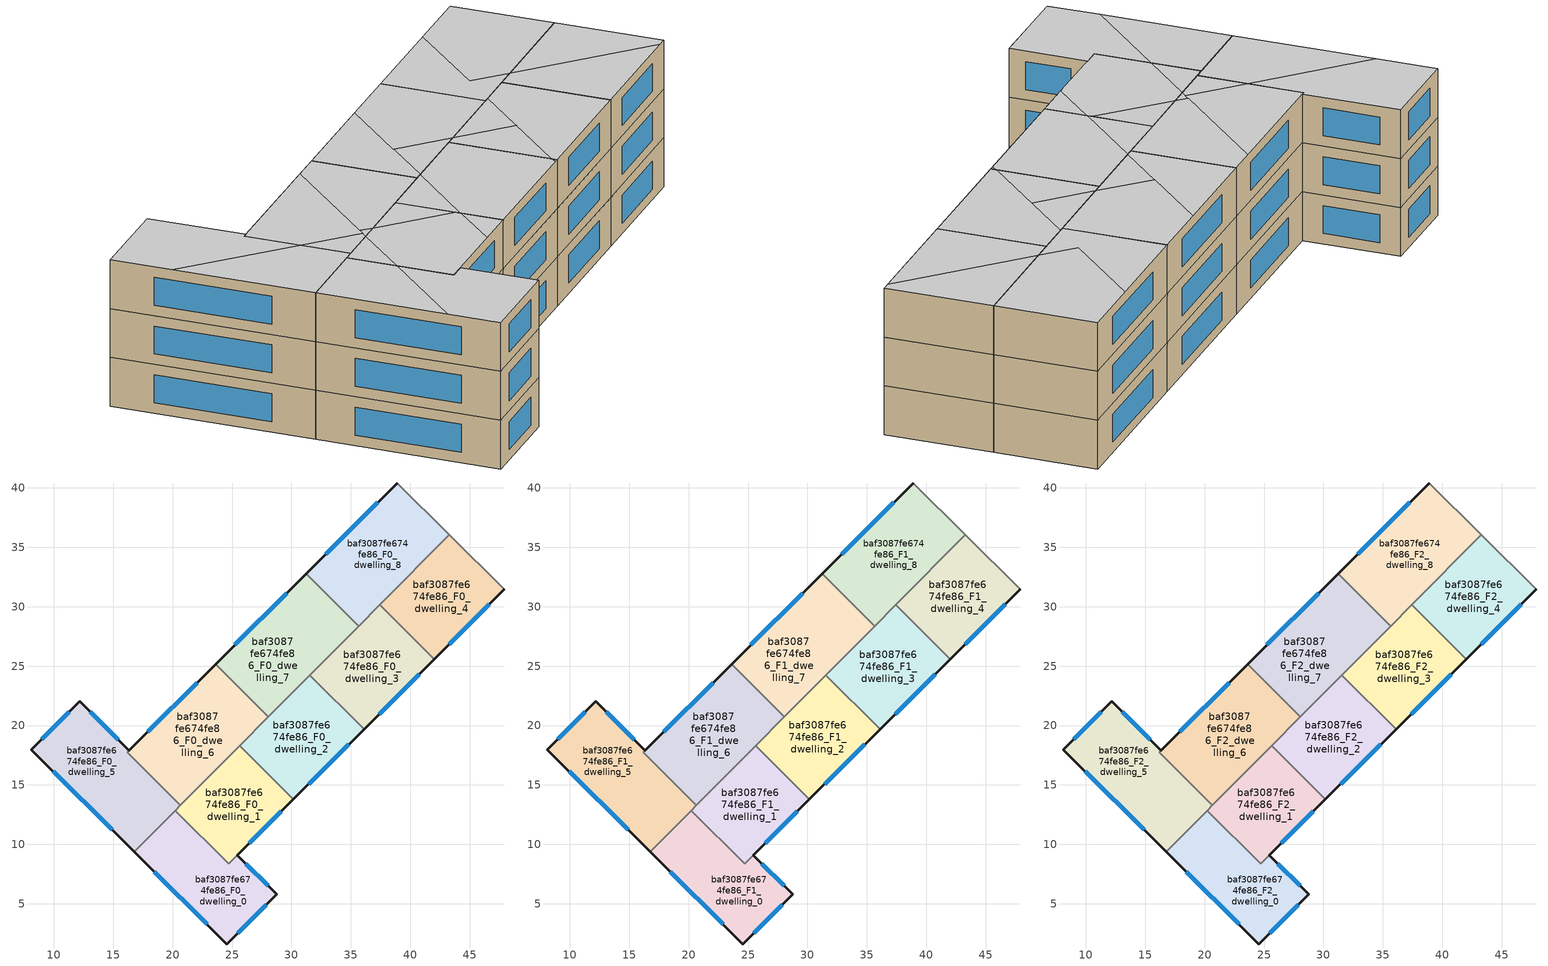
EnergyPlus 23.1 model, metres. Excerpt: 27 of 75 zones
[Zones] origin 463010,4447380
baf3087fe674fe86_F0_dwelling_0
 floor ground (EU_floor_Construction): 25.45,9.07 28.76,5.79 24.56,1.61 16.76,9.37 20.21,12.84 24.72,8.35 z0
 wall outside (EU_wall_Construction): 16.76,9.37 24.56,1.61 28.76,5.79 25.45,9.07 z0:3
 wall to baf3087fe674fe86_F0_dwelling_5 (EU_wall_Construction): 20.21,12.84 16.76,9.37 z0:3
 wall to baf3087fe674fe86_F0_dwelling_1 (EU_wall_Construction): 25.45,9.07 24.72,8.35 20.21,12.84 z0:3
 window (EU_Window_Construction): 25.46,2.5 27.86,4.9 / 18.43,7.71 22.89,3.27 / 28.05,6.5 26.16,8.37 z0.64:2.36
baf3087fe674fe86_F0_dwelling_1
 floor ground (EU_floor_Construction): 30.17,13.77 24.72,8.35 20.21,12.84 25.62,18.29 z0
 wall outside (EU_wall_Construction): 25.45,9.07 30.17,13.77 z0:3
 wall to baf3087fe674fe86_F0_dwelling_2 (EU_wall_Construction): 30.17,13.77 25.62,18.29 z0:3
 wall to baf3087fe674fe86_F0_dwelling_6 (EU_wall_Construction): 25.62,18.29 20.65,13.29 z0:3
 wall to baf3087fe674fe86_F0_dwelling_5 (EU_wall_Construction): 20.65,13.29 20.21,12.84 z0:3
 window (EU_Window_Construction): 26.46,10.08 29.16,12.77 z0.64:2.36
baf3087fe674fe86_F0_dwelling_2
 floor ground (EU_floor_Construction): 36.11,19.7 30.17,13.77 25.62,18.29 31.54,24.24 z0
 wall outside (EU_wall_Construction): 30.17,13.77 36.11,19.7 z0:3
 wall to baf3087fe674fe86_F0_dwelling_3 (EU_wall_Construction): 36.11,19.7 31.54,24.24 z0:3
 wall to baf3087fe674fe86_F0_dwelling_7 (EU_wall_Construction): 31.54,24.24 28.05,20.73 z0:3
 wall to baf3087fe674fe86_F0_dwelling_6 (EU_wall_Construction): 28.05,20.73 25.63,18.29 z0:3
 window (EU_Window_Construction): 31.44,15.04 34.84,18.43 z0.64:2.36
baf3087fe674fe86_F0_dwelling_3
 floor ground (EU_floor_Construction): 42.02,25.6 36.11,19.7 31.54,24.24 37.43,30.16 z0
 wall outside (EU_wall_Construction): 36.11,19.7 42.02,25.6 z0:3
 wall to baf3087fe674fe86_F0_dwelling_4 (EU_wall_Construction): 42.02,25.6 37.43,30.16 z0:3
 wall to baf3087fe674fe86_F0_dwelling_8 (EU_wall_Construction): 37.43,30.16 35.65,28.37 z0:3
 wall to baf3087fe674fe86_F0_dwelling_7 (EU_wall_Construction): 35.65,28.37 31.54,24.24 z0:3
 window (EU_Window_Construction): 37.38,20.96 40.75,24.33 z0.64:2.36
baf3087fe674fe86_F0_dwelling_4
 floor ground (EU_floor_Construction): 47.9,31.46 42.02,25.6 37.43,30.16 43.29,36.05 z0
 wall outside (EU_wall_Construction): 42.02,25.6 47.9,31.46 z0:3
 wall adiabatic (EU_wall_Construction): 47.9,31.46 43.29,36.05 z0:3
 wall to baf3087fe674fe86_F0_dwelling_8 (EU_wall_Construction): 43.29,36.05 37.43,30.16 z0:3
 window (EU_Window_Construction): 43.28,26.85 46.64,30.21 z0.64:2.36
baf3087fe674fe86_F0_dwelling_5
 floor ground (EU_floor_Construction): 16.33,17.9 16.17,17.75 20.65,13.29 16.76,9.37 8.1,17.98 12.17,22.04 z0
 wall outside (EU_wall_Construction): 16.33,17.9 12.17,22.04 8.1,17.98 16.76,9.37 z0:3
 wall to baf3087fe674fe86_F0_dwelling_6 (EU_wall_Construction): 16.17,17.75 16.33,17.9 / 20.65,13.29 16.18,17.74 z0:3
 window (EU_Window_Construction): 11.3,21.17 8.97,18.85 / 15.44,18.78 13.06,21.15 / 9.95,16.14 14.9,11.22 z0.64:2.36
baf3087fe674fe86_F0_dwelling_6
 floor ground (EU_floor_Construction): 28.05,20.73 20.65,13.29 16.18,17.74 16.33,17.9 23.6,25.16 z0
 wall outside (EU_wall_Construction): 23.6,25.16 16.33,17.9 z0:3
 wall to baf3087fe674fe86_F0_dwelling_7 (EU_wall_Construction): 28.05,20.73 23.6,25.16 z0:3
 window (EU_Window_Construction): 22.05,23.61 17.89,19.46 z0.64:2.36
baf3087fe674fe86_F0_dwelling_7
 floor ground (EU_floor_Construction): 35.65,28.37 28.05,20.73 23.6,25.16 31.22,32.77 z0
 wall outside (EU_wall_Construction): 31.22,32.77 23.6,25.16 z0:3
 wall to baf3087fe674fe86_F0_dwelling_8 (EU_wall_Construction): 35.65,28.37 31.22,32.77 z0:3
 window (EU_Window_Construction): 29.59,31.14 25.24,26.79 z0.64:2.36
baf3087fe674fe86_F0_dwelling_8
 floor ground (EU_floor_Construction): 43.29,36.05 35.65,28.37 31.22,32.77 38.9,40.42 z0
 wall outside (EU_wall_Construction): 38.9,40.42 31.22,32.77 z0:3
 wall adiabatic (EU_wall_Construction): 43.29,36.05 38.9,40.42 z0:3
 window (EU_Window_Construction): 37.25,38.78 32.87,34.41 z0.64:2.36
baf3087fe674fe86_F1_dwelling_0
 floor to baf3087fe674fe86_F0_dwelling_0 (EU_floor_Construction): 25.45,9.07 28.76,5.79 24.56,1.61 16.76,9.37 20.21,12.84 24.72,8.35 z3
 wall outside (EU_wall_Construction): 16.76,9.37 24.56,1.61 28.76,5.79 25.45,9.07 z3:6
 wall to baf3087fe674fe86_F1_dwelling_5 (EU_wall_Construction): 20.21,12.84 16.76,9.37 z3:6
 wall to baf3087fe674fe86_F1_dwelling_1 (EU_wall_Construction): 25.45,9.07 24.72,8.35 20.21,12.84 z3:6
 window (EU_Window_Construction): 25.46,2.5 27.86,4.9 / 18.43,7.71 22.89,3.27 / 28.05,6.5 26.16,8.37 z3.64:5.36
baf3087fe674fe86_F1_dwelling_1
 floor to baf3087fe674fe86_F0_dwelling_1 (EU_floor_Construction): 30.17,13.77 24.72,8.35 20.21,12.84 25.62,18.29 z3
 wall outside (EU_wall_Construction): 25.45,9.07 30.17,13.77 z3:6
 wall to baf3087fe674fe86_F1_dwelling_2 (EU_wall_Construction): 30.17,13.77 25.62,18.29 z3:6
 wall to baf3087fe674fe86_F1_dwelling_6 (EU_wall_Construction): 25.62,18.29 20.65,13.29 z3:6
 wall to baf3087fe674fe86_F1_dwelling_5 (EU_wall_Construction): 20.65,13.29 20.21,12.84 z3:6
 window (EU_Window_Construction): 26.46,10.08 29.16,12.77 z3.64:5.36
baf3087fe674fe86_F1_dwelling_2
 floor to baf3087fe674fe86_F0_dwelling_2 (EU_floor_Construction): 36.11,19.7 30.17,13.77 25.62,18.29 31.54,24.24 z3
 wall outside (EU_wall_Construction): 30.17,13.77 36.11,19.7 z3:6
 wall to baf3087fe674fe86_F1_dwelling_3 (EU_wall_Construction): 36.11,19.7 31.54,24.24 z3:6
 wall to baf3087fe674fe86_F1_dwelling_7 (EU_wall_Construction): 31.54,24.24 28.05,20.73 z3:6
 wall to baf3087fe674fe86_F1_dwelling_6 (EU_wall_Construction): 28.05,20.73 25.63,18.29 z3:6
 window (EU_Window_Construction): 31.44,15.04 34.84,18.43 z3.64:5.36
baf3087fe674fe86_F1_dwelling_3
 floor to baf3087fe674fe86_F0_dwelling_3 (EU_floor_Construction): 42.02,25.6 36.11,19.7 31.54,24.24 37.43,30.16 z3
 wall outside (EU_wall_Construction): 36.11,19.7 42.02,25.6 z3:6
 wall to baf3087fe674fe86_F1_dwelling_4 (EU_wall_Construction): 42.02,25.6 37.43,30.16 z3:6
 wall to baf3087fe674fe86_F1_dwelling_8 (EU_wall_Construction): 37.43,30.16 35.65,28.37 z3:6
 wall to baf3087fe674fe86_F1_dwelling_7 (EU_wall_Construction): 35.65,28.37 31.54,24.24 z3:6
 window (EU_Window_Construction): 37.38,20.96 40.75,24.33 z3.64:5.36
baf3087fe674fe86_F1_dwelling_4
 floor to baf3087fe674fe86_F0_dwelling_4 (EU_floor_Construction): 47.9,31.46 42.02,25.6 37.43,30.16 43.29,36.05 z3
 wall outside (EU_wall_Construction): 42.02,25.6 47.9,31.46 z3:6
 wall adiabatic (EU_wall_Construction): 47.9,31.46 43.29,36.05 z3:6
 wall to baf3087fe674fe86_F1_dwelling_8 (EU_wall_Construction): 43.29,36.05 37.43,30.16 z3:6
 window (EU_Window_Construction): 43.28,26.85 46.64,30.21 z3.64:5.36
baf3087fe674fe86_F1_dwelling_5
 floor to baf3087fe674fe86_F0_dwelling_5 (EU_floor_Construction): 16.33,17.9 16.17,17.75 20.65,13.29 16.76,9.37 8.1,17.98 12.17,22.04 z3
 wall outside (EU_wall_Construction): 16.33,17.9 12.17,22.04 8.1,17.98 16.76,9.37 z3:6
 wall to baf3087fe674fe86_F1_dwelling_6 (EU_wall_Construction): 16.17,17.75 16.33,17.9 / 20.65,13.29 16.18,17.74 z3:6
 window (EU_Window_Construction): 11.3,21.17 8.97,18.85 / 15.44,18.78 13.06,21.15 / 9.95,16.14 14.9,11.22 z3.64:5.36
baf3087fe674fe86_F1_dwelling_6
 floor to baf3087fe674fe86_F0_dwelling_6 (EU_floor_Construction): 28.05,20.73 20.65,13.29 16.17,17.75 16.33,17.9 23.6,25.16 z3
 wall outside (EU_wall_Construction): 23.6,25.16 16.33,17.9 z3:6
 wall to baf3087fe674fe86_F1_dwelling_7 (EU_wall_Construction): 28.05,20.73 23.6,25.16 z3:6
 window (EU_Window_Construction): 22.05,23.61 17.89,19.46 z3.64:5.36
baf3087fe674fe86_F1_dwelling_7
 floor to baf3087fe674fe86_F0_dwelling_7 (EU_floor_Construction): 35.65,28.37 28.05,20.73 23.6,25.16 31.22,32.77 z3
 wall outside (EU_wall_Construction): 31.22,32.77 23.6,25.16 z3:6
 wall to baf3087fe674fe86_F1_dwelling_8 (EU_wall_Construction): 35.65,28.37 31.22,32.77 z3:6
 window (EU_Window_Construction): 29.59,31.14 25.24,26.79 z3.64:5.36
baf3087fe674fe86_F1_dwelling_8
 floor to baf3087fe674fe86_F0_dwelling_8 (EU_floor_Construction): 43.29,36.05 35.65,28.37 31.22,32.77 38.9,40.42 z3
 wall outside (EU_wall_Construction): 38.9,40.42 31.22,32.77 z3:6
 wall adiabatic (EU_wall_Construction): 43.29,36.05 38.9,40.42 z3:6
 window (EU_Window_Construction): 37.25,38.78 32.87,34.41 z3.64:5.36
baf3087fe674fe86_F2_dwelling_0
 floor to baf3087fe674fe86_F1_dwelling_0 (EU_floor_Construction): 25.45,9.07 28.76,5.79 24.56,1.61 16.76,9.37 20.21,12.84 24.72,8.35 z6
 wall outside (EU_wall_Construction): 16.76,9.37 24.56,1.61 28.76,5.79 25.45,9.07 z6:9
 wall to baf3087fe674fe86_F2_dwelling_5 (EU_wall_Construction): 20.21,12.84 16.76,9.37 z6:9
 wall to baf3087fe674fe86_F2_dwelling_1 (EU_wall_Construction): 25.45,9.07 24.72,8.35 20.21,12.84 z6:9
 window (EU_Window_Construction): 25.46,2.5 27.86,4.9 / 18.43,7.71 22.89,3.27 / 28.05,6.5 26.16,8.37 z6.64:8.36
 ceiling to baf3087fe674fe86_F3_dwelling_4 (EU_floor_Construction): 28.76,5.79 25.45,9.07 24.72,8.35 22.34,10.72 22.34,3.82 24.56,1.61 z9
 ceiling to baf3087fe674fe86_F3_dwelling_6 (EU_floor_Construction): 22.34,3.82 22.34,10.72 20.21,12.84 16.76,9.37 z9
baf3087fe674fe86_F2_dwelling_1
 floor to baf3087fe674fe86_F1_dwelling_1 (EU_floor_Construction): 30.17,13.77 24.72,8.35 20.21,12.84 25.62,18.29 z6
 wall outside (EU_wall_Construction): 25.45,9.07 30.17,13.77 z6:9
 wall to baf3087fe674fe86_F2_dwelling_2 (EU_wall_Construction): 30.17,13.77 25.62,18.29 z6:9
 wall to baf3087fe674fe86_F2_dwelling_6 (EU_wall_Construction): 25.62,18.29 20.65,13.29 z6:9
 wall to baf3087fe674fe86_F2_dwelling_5 (EU_wall_Construction): 20.65,13.29 20.21,12.84 z6:9
 window (EU_Window_Construction): 26.46,10.08 29.16,12.77 z6.64:8.36
 ceiling to baf3087fe674fe86_F3_dwelling_5 (EU_floor_Construction): 28.15,15.78 25.62,18.29 23.12,15.77 z9
 ceiling to baf3087fe674fe86_F3_dwelling_4 (EU_floor_Construction): 28.39,12.01 28.39,15.54 28.15,15.78 23.12,15.77 22.33,14.98 22.34,10.72 24.72,8.35 z9
 ceiling to baf3087fe674fe86_F3_dwelling_6 (EU_floor_Construction): 22.34,10.72 22.33,14.98 20.21,12.84 z9
 ceiling to baf3087fe674fe86_F3_dwelling_2 (EU_floor_Construction): 30.17,13.77 28.39,15.54 28.39,12.01 z9
baf3087fe674fe86_F2_dwelling_2
 floor to baf3087fe674fe86_F1_dwelling_2 (EU_floor_Construction): 36.11,19.7 30.17,13.77 25.62,18.29 31.54,24.24 z6
 wall outside (EU_wall_Construction): 30.17,13.77 36.11,19.7 z6:9
 wall to baf3087fe674fe86_F2_dwelling_3 (EU_wall_Construction): 36.11,19.7 31.54,24.24 z6:9
 wall to baf3087fe674fe86_F2_dwelling_7 (EU_wall_Construction): 31.54,24.24 28.05,20.73 z6:9
 wall to baf3087fe674fe86_F2_dwelling_6 (EU_wall_Construction): 28.05,20.73 25.63,18.29 z6:9
 window (EU_Window_Construction): 31.44,15.04 34.84,18.43 z6.64:8.36
 ceiling to baf3087fe674fe86_F3_dwelling_2 (EU_floor_Construction): 35.9,19.49 35.9,19.91 31.54,24.24 28.38,21.06 28.39,15.54 30.17,13.77 z9
 ceiling to baf3087fe674fe86_F3_dwelling_0 (EU_floor_Construction): 36.11,19.7 35.9,19.91 35.9,19.49 z9
 ceiling adiabatic (EU_roof_Construction): 28.39,15.54 28.38,21.06 25.62,18.29 z9
baf3087fe674fe86_F2_dwelling_3
 floor to baf3087fe674fe86_F1_dwelling_3 (EU_floor_Construction): 42.02,25.6 36.11,19.7 31.54,24.24 37.43,30.16 z6
 wall outside (EU_wall_Construction): 36.11,19.7 42.02,25.6 z6:9
 wall to baf3087fe674fe86_F2_dwelling_4 (EU_wall_Construction): 42.02,25.6 37.43,30.16 z6:9
 wall to baf3087fe674fe86_F2_dwelling_8 (EU_wall_Construction): 37.43,30.16 35.65,28.37 z6:9
 wall to baf3087fe674fe86_F2_dwelling_7 (EU_wall_Construction): 35.65,28.37 31.54,24.24 z6:9
 window (EU_Window_Construction): 37.38,20.96 40.75,24.33 z6.64:8.36
 ceiling to baf3087fe674fe86_F3_dwelling_0 (EU_floor_Construction): 42.02,25.6 37.43,30.16 35.89,28.61 35.9,19.91 36.11,19.7 z9
 ceiling to baf3087fe674fe86_F3_dwelling_3 (EU_floor_Construction): 35.89,24.71 35.89,28.61 32.01,24.71 z9
 ceiling to baf3087fe674fe86_F3_dwelling_2 (EU_floor_Construction): 35.9,19.91 35.89,24.71 32,24.71 31.54,24.24 z9
baf3087fe674fe86_F2_dwelling_4
 floor to baf3087fe674fe86_F1_dwelling_4 (EU_floor_Construction): 47.9,31.46 42.02,25.6 37.43,30.16 43.29,36.05 z6
 wall outside (EU_wall_Construction): 42.02,25.6 47.9,31.46 z6:9
 wall adiabatic (EU_wall_Construction): 47.9,31.46 43.29,36.05 z6:9
 wall to baf3087fe674fe86_F2_dwelling_8 (EU_wall_Construction): 43.29,36.05 37.43,30.16 z6:9
 window (EU_Window_Construction): 43.28,26.85 46.64,30.21 z6.64:8.36
 ceiling to baf3087fe674fe86_F3_dwelling_0 (EU_floor_Construction): 47.52,31.08 38.34,31.07 37.43,30.16 42.02,25.6 z9
 ceiling to baf3087fe674fe86_F3_dwelling_1 (EU_floor_Construction): 47.52,31.08 47.9,31.46 43.29,36.05 38.34,31.07 z9
baf3087fe674fe86_F2_dwelling_5
 floor to baf3087fe674fe86_F1_dwelling_5 (EU_floor_Construction): 16.33,17.9 16.17,17.75 20.65,13.29 16.76,9.37 8.1,17.98 12.17,22.04 z6
 wall outside (EU_wall_Construction): 16.33,17.9 12.17,22.04 8.1,17.98 16.76,9.37 z6:9
 wall to baf3087fe674fe86_F2_dwelling_6 (EU_wall_Construction): 16.17,17.75 16.33,17.9 / 20.65,13.29 16.18,17.74 z6:9
 window (EU_Window_Construction): 11.3,21.17 8.97,18.85 / 15.44,18.78 13.06,21.15 / 9.95,16.14 14.9,11.22 z6.64:8.36
 ceiling to baf3087fe674fe86_F3_dwelling_7 (EU_floor_Construction): 18.53,15.4 16.17,17.75 16.33,17.9 12.17,22.04 8.1,17.98 10.71,15.39 z9
 ceiling to baf3087fe674fe86_F3_dwelling_6 (EU_floor_Construction): 16.76,9.37 20.65,13.29 18.53,15.4 10.71,15.39 z9
baf3087fe674fe86_F2_dwelling_6
 floor to baf3087fe674fe86_F1_dwelling_6 (EU_floor_Construction): 28.05,20.73 20.65,13.29 16.17,17.75 16.33,17.9 23.6,25.16 z6
 wall outside (EU_wall_Construction): 23.6,25.16 16.33,17.9 z6:9
 wall to baf3087fe674fe86_F2_dwelling_7 (EU_wall_Construction): 28.05,20.73 23.6,25.16 z6:9
 window (EU_Window_Construction): 22.05,23.61 17.89,19.46 z6.64:8.36
 ceiling to baf3087fe674fe86_F3_dwelling_5 (EU_floor_Construction): 23.12,15.77 28.05,20.73 23.6,25.16 22.33,23.88 22.33,15.77 z9
 ceiling to baf3087fe674fe86_F3_dwelling_7 (EU_floor_Construction): 22.33,15.4 22.33,23.88 16.33,17.9 16.17,17.75 18.53,15.4 z9
 ceiling to baf3087fe674fe86_F3_dwelling_4 (EU_floor_Construction): 22.33,14.98 23.12,15.77 22.33,15.77 z9
 ceiling to baf3087fe674fe86_F3_dwelling_6 (EU_floor_Construction): 20.65,13.29 22.33,14.98 22.33,15.4 18.53,15.4 z9
baf3087fe674fe86_F2_dwelling_7
 floor to baf3087fe674fe86_F1_dwelling_7 (EU_floor_Construction): 35.65,28.37 28.05,20.73 23.6,25.16 31.22,32.77 z6
 wall outside (EU_wall_Construction): 31.22,32.77 23.6,25.16 z6:9
 wall to baf3087fe674fe86_F2_dwelling_8 (EU_wall_Construction): 35.65,28.37 31.22,32.77 z6:9
 window (EU_Window_Construction): 29.59,31.14 25.24,26.79 z6.64:8.36
 ceiling to baf3087fe674fe86_F3_dwelling_3 (EU_floor_Construction): 32.01,24.71 35.65,28.37 31.23,32.77 28.37,29.92 28.38,24.7 z9
 ceiling to baf3087fe674fe86_F3_dwelling_5 (EU_floor_Construction): 28.05,20.73 28.38,21.06 28.37,29.92 23.6,25.16 z9
 ceiling to baf3087fe674fe86_F3_dwelling_2 (EU_floor_Construction): 28.38,21.06 32,24.71 28.38,24.7 z9
baf3087fe674fe86_F2_dwelling_8
 floor to baf3087fe674fe86_F1_dwelling_8 (EU_floor_Construction): 43.29,36.05 35.65,28.37 31.22,32.77 38.9,40.42 z6
 wall outside (EU_wall_Construction): 38.9,40.42 31.22,32.77 z6:9
 wall adiabatic (EU_wall_Construction): 43.29,36.05 38.9,40.42 z6:9
 window (EU_Window_Construction): 37.25,38.78 32.87,34.41 z6.64:8.36
 ceiling to baf3087fe674fe86_F3_dwelling_1 (EU_floor_Construction): 38.34,31.07 43.29,36.05 38.9,40.42 35.88,37.41 35.89,31.07 z9
 ceiling adiabatic (EU_roof_Construction): 38.34,31.07 35.89,31.07 35.88,37.41 38.9,40.42 31.22,32.77 35.65,28.37 z9
[Building]
EU S2 Campaign: North Axis=0; Terrain=City; Solar Distribution=FullExterior
[Site:Location]
Yerevan-Zvartnots.Intl.AP: Latitude=40.15; Longitude=44.383; Time Zone=4; Elevation=854
[SizingPeriod:WeatherFileDays]
AnnualSizingPeriod: Begin Month=1; Begin Day of Month=1; End Month=12; End Day of Month=31; Day of Week for Start Day=Monday; Use Weather File Daylight Saving Period=No; Use Weather File Rain and Snow Indicators=No
[MATERIAL]
EU_InternalMass_Material: Roughness=MediumRough; Thickness=0.1; Conductivity=1; Density=1800; Specific Heat=900; Thermal Absorptance=0.9; Solar Absorptance=0.7; Visible Absorptance=0.7
[MATERIAL:NOMASS] Roughness=MediumRough; Thermal Absorptance=0.9; Solar Absorptance=0.7; Visible Absorptance=0.7
Name | Thermal Resistance
EU_wall_NoMass | 1.05043
EU_roof_NoMass | 1.45357
EU_floor_NoMass | 0.478065
[WINDOWMATERIAL:SIMPLEGLAZINGSYSTEM]
EU_Window_SimpleGlazing: UFactor=2.5566; Solar Heat Gain Coefficient=0.75; Visible Transmittance=0.75
[CONSTRUCTION]
EU_wall_Construction: EU_wall_NoMass
EU_roof_Construction: EU_roof_NoMass
EU_floor_Construction: EU_floor_NoMass
EU_Window_Construction: EU_Window_SimpleGlazing
EU_InternalMass_Construction: EU_InternalMass_Material
[ZONE] Type=1; Multiplier=1; Ceiling Height=autocalculate; Floor Area=autocalculate; Part of Total Floor Area=Yes
Name | Volume
baf3087fe674fe86_F0_dwelling_0; baf3087fe674fe86_F1_dwelling_0; baf3087fe674fe86_F2_dwelling_0 | 176.114
baf3087fe674fe86_F0_dwelling_1 | 147.319
baf3087fe674fe86_F1_dwelling_1; baf3087fe674fe86_F2_dwelling_1 | 147.253
baf3087fe674fe86_F0_dwelling_2; baf3087fe674fe86_F1_dwelling_2; baf3087fe674fe86_F2_dwelling_2 | 161.705
baf3087fe674fe86_F0_dwelling_3; baf3087fe674fe86_F1_dwelling_3; baf3087fe674fe86_F2_dwelling_3 | 161.711
baf3087fe674fe86_F0_dwelling_4; baf3087fe674fe86_F1_dwelling_4; baf3087fe674fe86_F2_dwelling_4 | 161.72
baf3087fe674fe86_F0_dwelling_5; baf3087fe674fe86_F1_dwelling_5; baf3087fe674fe86_F2_dwelling_5 | 205.957
baf3087fe674fe86_F0_dwelling_6 | 198.297
baf3087fe674fe86_F1_dwelling_6; baf3087fe674fe86_F2_dwelling_6 | 198.299
baf3087fe674fe86_F0_dwelling_7; baf3087fe674fe86_F1_dwelling_7; baf3087fe674fe86_F2_dwelling_7 | 202.108
baf3087fe674fe86_F0_dwelling_8; baf3087fe674fe86_F1_dwelling_8; baf3087fe674fe86_F2_dwelling_8 | 202.119
[INTERNALMASS] Construction=EU_InternalMass_Construction
Name | Zone or ZoneList | Surface Area
baf3087fe674fe86_F0_dwelling_0_EU_InternalMass | baf3087fe674fe86_F0_dwelling_0 | 58.7051
baf3087fe674fe86_F0_dwelling_1_EU_InternalMass | baf3087fe674fe86_F0_dwelling_1 | 49.1061
baf3087fe674fe86_F0_dwelling_2_EU_InternalMass | baf3087fe674fe86_F0_dwelling_2 | 53.9018
baf3087fe674fe86_F0_dwelling_3_EU_InternalMass | baf3087fe674fe86_F0_dwelling_3 | 53.9036
baf3087fe674fe86_F0_dwelling_4_EU_InternalMass | baf3087fe674fe86_F0_dwelling_4 | 53.9064
baf3087fe674fe86_F0_dwelling_5_EU_InternalMass | baf3087fe674fe86_F0_dwelling_5 | 68.6529
baf3087fe674fe86_F0_dwelling_6_EU_InternalMass | baf3087fe674fe86_F0_dwelling_6 | 66.0996
baf3087fe674fe86_F0_dwelling_7_EU_InternalMass | baf3087fe674fe86_F0_dwelling_7 | 67.3692
baf3087fe674fe86_F0_dwelling_8_EU_InternalMass | baf3087fe674fe86_F0_dwelling_8 | 67.3732
baf3087fe674fe86_F1_dwelling_0_EU_InternalMass | baf3087fe674fe86_F1_dwelling_0 | 58.7051
baf3087fe674fe86_F1_dwelling_1_EU_InternalMass | baf3087fe674fe86_F1_dwelling_1 | 49.1061
baf3087fe674fe86_F1_dwelling_2_EU_InternalMass | baf3087fe674fe86_F1_dwelling_2 | 53.9018
baf3087fe674fe86_F1_dwelling_3_EU_InternalMass | baf3087fe674fe86_F1_dwelling_3 | 53.9036
baf3087fe674fe86_F1_dwelling_4_EU_InternalMass | baf3087fe674fe86_F1_dwelling_4 | 53.9064
baf3087fe674fe86_F1_dwelling_5_EU_InternalMass | baf3087fe674fe86_F1_dwelling_5 | 68.6529
baf3087fe674fe86_F1_dwelling_6_EU_InternalMass | baf3087fe674fe86_F1_dwelling_6 | 66.0996
baf3087fe674fe86_F1_dwelling_7_EU_InternalMass | baf3087fe674fe86_F1_dwelling_7 | 67.3692
baf3087fe674fe86_F1_dwelling_8_EU_InternalMass | baf3087fe674fe86_F1_dwelling_8 | 67.3732
baf3087fe674fe86_F2_dwelling_0_EU_InternalMass | baf3087fe674fe86_F2_dwelling_0 | 58.7051
baf3087fe674fe86_F2_dwelling_1_EU_InternalMass | baf3087fe674fe86_F2_dwelling_1 | 49.1061
baf3087fe674fe86_F2_dwelling_2_EU_InternalMass | baf3087fe674fe86_F2_dwelling_2 | 53.9018
baf3087fe674fe86_F2_dwelling_3_EU_InternalMass | baf3087fe674fe86_F2_dwelling_3 | 53.9036
baf3087fe674fe86_F2_dwelling_4_EU_InternalMass | baf3087fe674fe86_F2_dwelling_4 | 53.9064
baf3087fe674fe86_F2_dwelling_5_EU_InternalMass | baf3087fe674fe86_F2_dwelling_5 | 68.6529
baf3087fe674fe86_F2_dwelling_6_EU_InternalMass | baf3087fe674fe86_F2_dwelling_6 | 66.0996
baf3087fe674fe86_F2_dwelling_7_EU_InternalMass | baf3087fe674fe86_F2_dwelling_7 | 67.3692
baf3087fe674fe86_F2_dwelling_8_EU_InternalMass | baf3087fe674fe86_F2_dwelling_8 | 67.3732
[OTHEREQUIPMENT] Fuel Type=Electricity; Design Level Calculation Method=Watts/Area; Power per Zone Floor Area=1; Fraction Latent=0; Fraction Radiant=0; Fraction Lost=0; Carbon Dioxide Generation Rate=0; EndUse Subcategory=EU_Step8_InternalGains
Name | Zone or ZoneList or Space or SpaceList | Schedule
EU_Step8_InternalGain_baf3087fe674fe86_F0_dwelling_0_f000 | baf3087fe674fe86_F0_dwelling_0 | EU_Step8_GainSchedule_baf3087fe674fe86_F0_dwelling_0_f000
EU_Step8_InternalGain_baf3087fe674fe86_F0_dwelling_1_f000 | baf3087fe674fe86_F0_dwelling_1 | EU_Step8_GainSchedule_baf3087fe674fe86_F0_dwelling_1_f000
EU_Step8_InternalGain_baf3087fe674fe86_F0_dwelling_2_f000 | baf3087fe674fe86_F0_dwelling_2 | EU_Step8_GainSchedule_baf3087fe674fe86_F0_dwelling_2_f000
EU_Step8_InternalGain_baf3087fe674fe86_F0_dwelling_3_f000 | baf3087fe674fe86_F0_dwelling_3 | EU_Step8_GainSchedule_baf3087fe674fe86_F0_dwelling_3_f000
EU_Step8_InternalGain_baf3087fe674fe86_F0_dwelling_4_f000 | baf3087fe674fe86_F0_dwelling_4 | EU_Step8_GainSchedule_baf3087fe674fe86_F0_dwelling_4_f000
EU_Step8_InternalGain_baf3087fe674fe86_F0_dwelling_5_f000 | baf3087fe674fe86_F0_dwelling_5 | EU_Step8_GainSchedule_baf3087fe674fe86_F0_dwelling_5_f000
EU_Step8_InternalGain_baf3087fe674fe86_F0_dwelling_6_f000 | baf3087fe674fe86_F0_dwelling_6 | EU_Step8_GainSchedule_baf3087fe674fe86_F0_dwelling_6_f000
EU_Step8_InternalGain_baf3087fe674fe86_F0_dwelling_7_f000 | baf3087fe674fe86_F0_dwelling_7 | EU_Step8_GainSchedule_baf3087fe674fe86_F0_dwelling_7_f000
EU_Step8_InternalGain_baf3087fe674fe86_F0_dwelling_8_f000 | baf3087fe674fe86_F0_dwelling_8 | EU_Step8_GainSchedule_baf3087fe674fe86_F0_dwelling_8_f000
EU_Step8_InternalGain_baf3087fe674fe86_F1_dwelling_0_f000 | baf3087fe674fe86_F1_dwelling_0 | EU_Step8_GainSchedule_baf3087fe674fe86_F1_dwelling_0_f000
EU_Step8_InternalGain_baf3087fe674fe86_F1_dwelling_1_f000 | baf3087fe674fe86_F1_dwelling_1 | EU_Step8_GainSchedule_baf3087fe674fe86_F1_dwelling_1_f000
EU_Step8_InternalGain_baf3087fe674fe86_F1_dwelling_2_f000 | baf3087fe674fe86_F1_dwelling_2 | EU_Step8_GainSchedule_baf3087fe674fe86_F1_dwelling_2_f000
EU_Step8_InternalGain_baf3087fe674fe86_F1_dwelling_3_f000 | baf3087fe674fe86_F1_dwelling_3 | EU_Step8_GainSchedule_baf3087fe674fe86_F1_dwelling_3_f000
EU_Step8_InternalGain_baf3087fe674fe86_F1_dwelling_4_f000 | baf3087fe674fe86_F1_dwelling_4 | EU_Step8_GainSchedule_baf3087fe674fe86_F1_dwelling_4_f000
EU_Step8_InternalGain_baf3087fe674fe86_F1_dwelling_5_f000 | baf3087fe674fe86_F1_dwelling_5 | EU_Step8_GainSchedule_baf3087fe674fe86_F1_dwelling_5_f000
EU_Step8_InternalGain_baf3087fe674fe86_F1_dwelling_6_f000 | baf3087fe674fe86_F1_dwelling_6 | EU_Step8_GainSchedule_baf3087fe674fe86_F1_dwelling_6_f000
EU_Step8_InternalGain_baf3087fe674fe86_F1_dwelling_7_f000 | baf3087fe674fe86_F1_dwelling_7 | EU_Step8_GainSchedule_baf3087fe674fe86_F1_dwelling_7_f000
EU_Step8_InternalGain_baf3087fe674fe86_F1_dwelling_8_f000 | baf3087fe674fe86_F1_dwelling_8 | EU_Step8_GainSchedule_baf3087fe674fe86_F1_dwelling_8_f000
EU_Step8_InternalGain_baf3087fe674fe86_F2_dwelling_0_f000 | baf3087fe674fe86_F2_dwelling_0 | EU_Step8_GainSchedule_baf3087fe674fe86_F2_dwelling_0_f000
EU_Step8_InternalGain_baf3087fe674fe86_F2_dwelling_1_f000 | baf3087fe674fe86_F2_dwelling_1 | EU_Step8_GainSchedule_baf3087fe674fe86_F2_dwelling_1_f000
EU_Step8_InternalGain_baf3087fe674fe86_F2_dwelling_2_f000 | baf3087fe674fe86_F2_dwelling_2 | EU_Step8_GainSchedule_baf3087fe674fe86_F2_dwelling_2_f000
EU_Step8_InternalGain_baf3087fe674fe86_F2_dwelling_3_f000 | baf3087fe674fe86_F2_dwelling_3 | EU_Step8_GainSchedule_baf3087fe674fe86_F2_dwelling_3_f000
EU_Step8_InternalGain_baf3087fe674fe86_F2_dwelling_4_f000 | baf3087fe674fe86_F2_dwelling_4 | EU_Step8_GainSchedule_baf3087fe674fe86_F2_dwelling_4_f000
EU_Step8_InternalGain_baf3087fe674fe86_F2_dwelling_5_f000 | baf3087fe674fe86_F2_dwelling_5 | EU_Step8_GainSchedule_baf3087fe674fe86_F2_dwelling_5_f000
EU_Step8_InternalGain_baf3087fe674fe86_F2_dwelling_6_f000 | baf3087fe674fe86_F2_dwelling_6 | EU_Step8_GainSchedule_baf3087fe674fe86_F2_dwelling_6_f000
EU_Step8_InternalGain_baf3087fe674fe86_F2_dwelling_7_f000 | baf3087fe674fe86_F2_dwelling_7 | EU_Step8_GainSchedule_baf3087fe674fe86_F2_dwelling_7_f000
EU_Step8_InternalGain_baf3087fe674fe86_F2_dwelling_8_f000 | baf3087fe674fe86_F2_dwelling_8 | EU_Step8_GainSchedule_baf3087fe674fe86_F2_dwelling_8_f000
[ZONEVENTILATION:DESIGNFLOWRATE] Schedule=EU_AlwaysOn; Design Flow Rate Calculation Method=AirChanges/Hour; Air Changes per Hour=0.557805; Ventilation Type=Natural; Fan Pressure Rise=0; Fan Total Efficiency=1; Constant Term Coefficient=1; Temperature Term Coefficient=0; Velocity Term Coefficient=0; Velocity Squared Term Coefficient=0; Minimum Indoor Temperature=-100; Maximum Indoor Temperature=100; Delta Temperature=-100; Minimum Outdoor Temperature=-100; Maximum Outdoor Temperature=100; Maximum Wind Speed=40
Name | Zone or ZoneList or Space or SpaceList
EU_ConstantAir_baf3087fe674fe86_F0_dwelling_0 | baf3087fe674fe86_F0_dwelling_0
EU_ConstantAir_baf3087fe674fe86_F0_dwelling_1 | baf3087fe674fe86_F0_dwelling_1
EU_ConstantAir_baf3087fe674fe86_F0_dwelling_2 | baf3087fe674fe86_F0_dwelling_2
EU_ConstantAir_baf3087fe674fe86_F0_dwelling_3 | baf3087fe674fe86_F0_dwelling_3
EU_ConstantAir_baf3087fe674fe86_F0_dwelling_4 | baf3087fe674fe86_F0_dwelling_4
EU_ConstantAir_baf3087fe674fe86_F0_dwelling_5 | baf3087fe674fe86_F0_dwelling_5
EU_ConstantAir_baf3087fe674fe86_F0_dwelling_6 | baf3087fe674fe86_F0_dwelling_6
EU_ConstantAir_baf3087fe674fe86_F0_dwelling_7 | baf3087fe674fe86_F0_dwelling_7
EU_ConstantAir_baf3087fe674fe86_F0_dwelling_8 | baf3087fe674fe86_F0_dwelling_8
EU_ConstantAir_baf3087fe674fe86_F1_dwelling_0 | baf3087fe674fe86_F1_dwelling_0
EU_ConstantAir_baf3087fe674fe86_F1_dwelling_1 | baf3087fe674fe86_F1_dwelling_1
EU_ConstantAir_baf3087fe674fe86_F1_dwelling_2 | baf3087fe674fe86_F1_dwelling_2
EU_ConstantAir_baf3087fe674fe86_F1_dwelling_3 | baf3087fe674fe86_F1_dwelling_3
EU_ConstantAir_baf3087fe674fe86_F1_dwelling_4 | baf3087fe674fe86_F1_dwelling_4
EU_ConstantAir_baf3087fe674fe86_F1_dwelling_5 | baf3087fe674fe86_F1_dwelling_5
EU_ConstantAir_baf3087fe674fe86_F1_dwelling_6 | baf3087fe674fe86_F1_dwelling_6
EU_ConstantAir_baf3087fe674fe86_F1_dwelling_7 | baf3087fe674fe86_F1_dwelling_7
EU_ConstantAir_baf3087fe674fe86_F1_dwelling_8 | baf3087fe674fe86_F1_dwelling_8
EU_ConstantAir_baf3087fe674fe86_F2_dwelling_0 | baf3087fe674fe86_F2_dwelling_0
EU_ConstantAir_baf3087fe674fe86_F2_dwelling_1 | baf3087fe674fe86_F2_dwelling_1
EU_ConstantAir_baf3087fe674fe86_F2_dwelling_2 | baf3087fe674fe86_F2_dwelling_2
EU_ConstantAir_baf3087fe674fe86_F2_dwelling_3 | baf3087fe674fe86_F2_dwelling_3
EU_ConstantAir_baf3087fe674fe86_F2_dwelling_4 | baf3087fe674fe86_F2_dwelling_4
EU_ConstantAir_baf3087fe674fe86_F2_dwelling_5 | baf3087fe674fe86_F2_dwelling_5
EU_ConstantAir_baf3087fe674fe86_F2_dwelling_6 | baf3087fe674fe86_F2_dwelling_6
EU_ConstantAir_baf3087fe674fe86_F2_dwelling_7 | baf3087fe674fe86_F2_dwelling_7
EU_ConstantAir_baf3087fe674fe86_F2_dwelling_8 | baf3087fe674fe86_F2_dwelling_8
[HVACTEMPLATE:THERMOSTAT] Constant Heating Setpoint=20; Constant Cooling Setpoint=50
EU_HeatOnly_baf3087fe674fe86_F0_dwelling_0; EU_HeatOnly_baf3087fe674fe86_F0_dwelling_1; EU_HeatOnly_baf3087fe674fe86_F0_dwelling_2; EU_HeatOnly_baf3087fe674fe86_F0_dwelling_3; EU_HeatOnly_baf3087fe674fe86_F0_dwelling_4; EU_HeatOnly_baf3087fe674fe86_F0_dwelling_5; EU_HeatOnly_baf3087fe674fe86_F0_dwelling_6; EU_HeatOnly_baf3087fe674fe86_F0_dwelling_7; EU_HeatOnly_baf3087fe674fe86_F0_dwelling_8; EU_HeatOnly_baf3087fe674fe86_F1_dwelling_0; EU_HeatOnly_baf3087fe674fe86_F1_dwelling_1; EU_HeatOnly_baf3087fe674fe86_F1_dwelling_2; EU_HeatOnly_baf3087fe674fe86_F1_dwelling_3; EU_HeatOnly_baf3087fe674fe86_F1_dwelling_4; EU_HeatOnly_baf3087fe674fe86_F1_dwelling_5; EU_HeatOnly_baf3087fe674fe86_F1_dwelling_6; EU_HeatOnly_baf3087fe674fe86_F1_dwelling_7; EU_HeatOnly_baf3087fe674fe86_F1_dwelling_8; EU_HeatOnly_baf3087fe674fe86_F2_dwelling_0; EU_HeatOnly_baf3087fe674fe86_F2_dwelling_1; EU_HeatOnly_baf3087fe674fe86_F2_dwelling_2; EU_HeatOnly_baf3087fe674fe86_F2_dwelling_3; EU_HeatOnly_baf3087fe674fe86_F2_dwelling_4; EU_HeatOnly_baf3087fe674fe86_F2_dwelling_5; EU_HeatOnly_baf3087fe674fe86_F2_dwelling_6; EU_HeatOnly_baf3087fe674fe86_F2_dwelling_7; EU_HeatOnly_baf3087fe674fe86_F2_dwelling_8; EU_HeatOnly_baf3087fe674fe86_F3_dwelling_0; EU_HeatOnly_baf3087fe674fe86_F3_dwelling_1; EU_HeatOnly_baf3087fe674fe86_F3_dwelling_2; EU_HeatOnly_baf3087fe674fe86_F3_dwelling_3; EU_HeatOnly_baf3087fe674fe86_F3_dwelling_4; EU_HeatOnly_baf3087fe674fe86_F3_dwelling_5; EU_HeatOnly_baf3087fe674fe86_F3_dwelling_6; EU_HeatOnly_baf3087fe674fe86_F3_dwelling_7; EU_HeatOnly_baf3087fe674fe86_F4_dwelling_0; EU_HeatOnly_baf3087fe674fe86_F4_dwelling_1; EU_HeatOnly_baf3087fe674fe86_F4_dwelling_2; EU_HeatOnly_baf3087fe674fe86_F4_dwelling_3; EU_HeatOnly_baf3087fe674fe86_F4_dwelling_4; EU_HeatOnly_baf3087fe674fe86_F4_dwelling_5; EU_HeatOnly_baf3087fe674fe86_F4_dwelling_6; EU_HeatOnly_baf3087fe674fe86_F4_dwelling_7; EU_HeatOnly_baf3087fe674fe86_F5_dwelling_0; EU_HeatOnly_baf3087fe674fe86_F5_dwelling_1; EU_HeatOnly_baf3087fe674fe86_F5_dwelling_2; EU_HeatOnly_baf3087fe674fe86_F5_dwelling_3; EU_HeatOnly_baf3087fe674fe86_F5_dwelling_4; EU_HeatOnly_baf3087fe674fe86_F5_dwelling_5; EU_HeatOnly_baf3087fe674fe86_F5_dwelling_6; EU_HeatOnly_baf3087fe674fe86_F5_dwelling_7; EU_HeatOnly_baf3087fe674fe86_F6_dwelling_0; EU_HeatOnly_baf3087fe674fe86_F6_dwelling_1; EU_HeatOnly_baf3087fe674fe86_F6_dwelling_2; EU_HeatOnly_baf3087fe674fe86_F6_dwelling_3; EU_HeatOnly_baf3087fe674fe86_F6_dwelling_4; EU_HeatOnly_baf3087fe674fe86_F6_dwelling_5; EU_HeatOnly_baf3087fe674fe86_F6_dwelling_6; EU_HeatOnly_baf3087fe674fe86_F6_dwelling_7; EU_HeatOnly_baf3087fe674fe86_F7_dwelling_0; EU_HeatOnly_baf3087fe674fe86_F7_dwelling_1; EU_HeatOnly_baf3087fe674fe86_F7_dwelling_2; EU_HeatOnly_baf3087fe674fe86_F7_dwelling_3; EU_HeatOnly_baf3087fe674fe86_F7_dwelling_4; EU_HeatOnly_baf3087fe674fe86_F7_dwelling_5; EU_HeatOnly_baf3087fe674fe86_F7_dwelling_6; EU_HeatOnly_baf3087fe674fe86_F7_dwelling_7; EU_HeatOnly_baf3087fe674fe86_F8_dwelling_0; EU_HeatOnly_baf3087fe674fe86_F8_dwelling_1; EU_HeatOnly_baf3087fe674fe86_F8_dwelling_2; EU_HeatOnly_baf3087fe674fe86_F8_dwelling_3; EU_HeatOnly_baf3087fe674fe86_F8_dwelling_4; EU_HeatOnly_baf3087fe674fe86_F8_dwelling_5; EU_HeatOnly_baf3087fe674fe86_F8_dwelling_6; EU_HeatOnly_baf3087fe674fe86_F8_dwelling_7
[HVACTEMPLATE:ZONE:IDEALLOADSAIRSYSTEM] System Availability Schedule=EU_AlwaysOn; Maximum Heating Supply Air Temperature=50; Minimum Cooling Supply Air Temperature=13; Maximum Heating Supply Air Humidity Ratio=0.0156; Minimum Cooling Supply Air Humidity Ratio=0.0077; Heating Limit=NoLimit; Cooling Limit=NoLimit; Heating Availability Schedule=EU_AlwaysOn; Cooling Availability Schedule=EU_CoolingOff; Dehumidification Control Type=ConstantSensibleHeatRatio; Cooling Sensible Heat Ratio=0.7; Dehumidification Setpoint=60; Humidification Control Type=None; Humidification Setpoint=30; Outdoor Air Method=None; Outdoor Air Flow Rate per Person=0.00944; Outdoor Air Flow Rate per Zone Floor Area=0; Outdoor Air Flow Rate per Zone=0; Demand Controlled Ventilation Type=None; Outdoor Air Economizer Type=NoEconomizer; Heat Recovery Type=None; Sensible Heat Recovery Effectiveness=0.7; Latent Heat Recovery Effectiveness=0.65
Name | Template Thermostat
baf3087fe674fe86_F0_dwelling_0 | EU_HeatOnly_baf3087fe674fe86_F0_dwelling_0
baf3087fe674fe86_F0_dwelling_1 | EU_HeatOnly_baf3087fe674fe86_F0_dwelling_1
baf3087fe674fe86_F0_dwelling_2 | EU_HeatOnly_baf3087fe674fe86_F0_dwelling_2
baf3087fe674fe86_F0_dwelling_3 | EU_HeatOnly_baf3087fe674fe86_F0_dwelling_3
baf3087fe674fe86_F0_dwelling_4 | EU_HeatOnly_baf3087fe674fe86_F0_dwelling_4
baf3087fe674fe86_F0_dwelling_5 | EU_HeatOnly_baf3087fe674fe86_F0_dwelling_5
baf3087fe674fe86_F0_dwelling_6 | EU_HeatOnly_baf3087fe674fe86_F0_dwelling_6
baf3087fe674fe86_F0_dwelling_7 | EU_HeatOnly_baf3087fe674fe86_F0_dwelling_7
baf3087fe674fe86_F0_dwelling_8 | EU_HeatOnly_baf3087fe674fe86_F0_dwelling_8
baf3087fe674fe86_F1_dwelling_0 | EU_HeatOnly_baf3087fe674fe86_F1_dwelling_0
baf3087fe674fe86_F1_dwelling_1 | EU_HeatOnly_baf3087fe674fe86_F1_dwelling_1
baf3087fe674fe86_F1_dwelling_2 | EU_HeatOnly_baf3087fe674fe86_F1_dwelling_2
baf3087fe674fe86_F1_dwelling_3 | EU_HeatOnly_baf3087fe674fe86_F1_dwelling_3
baf3087fe674fe86_F1_dwelling_4 | EU_HeatOnly_baf3087fe674fe86_F1_dwelling_4
baf3087fe674fe86_F1_dwelling_5 | EU_HeatOnly_baf3087fe674fe86_F1_dwelling_5
baf3087fe674fe86_F1_dwelling_6 | EU_HeatOnly_baf3087fe674fe86_F1_dwelling_6
baf3087fe674fe86_F1_dwelling_7 | EU_HeatOnly_baf3087fe674fe86_F1_dwelling_7
baf3087fe674fe86_F1_dwelling_8 | EU_HeatOnly_baf3087fe674fe86_F1_dwelling_8
baf3087fe674fe86_F2_dwelling_0 | EU_HeatOnly_baf3087fe674fe86_F2_dwelling_0
baf3087fe674fe86_F2_dwelling_1 | EU_HeatOnly_baf3087fe674fe86_F2_dwelling_1
baf3087fe674fe86_F2_dwelling_2 | EU_HeatOnly_baf3087fe674fe86_F2_dwelling_2
baf3087fe674fe86_F2_dwelling_3 | EU_HeatOnly_baf3087fe674fe86_F2_dwelling_3
baf3087fe674fe86_F2_dwelling_4 | EU_HeatOnly_baf3087fe674fe86_F2_dwelling_4
baf3087fe674fe86_F2_dwelling_5 | EU_HeatOnly_baf3087fe674fe86_F2_dwelling_5
baf3087fe674fe86_F2_dwelling_6 | EU_HeatOnly_baf3087fe674fe86_F2_dwelling_6
baf3087fe674fe86_F2_dwelling_7 | EU_HeatOnly_baf3087fe674fe86_F2_dwelling_7
baf3087fe674fe86_F2_dwelling_8 | EU_HeatOnly_baf3087fe674fe86_F2_dwelling_8
[SIZING:ZONE] Zone Cooling Design Supply Air Temperature Input Method=SupplyAirTemperature; Zone Cooling Design Supply Air Temperature=13; Zone Heating Design Supply Air Temperature Input Method=SupplyAirTemperature; Zone Heating Design Supply Air Temperature=50; Zone Cooling Design Supply Air Humidity Ratio=0.008; Zone Heating Design Supply Air Humidity Ratio=0.008; Cooling Design Air Flow Method=DesignDay; Cooling Design Air Flow Rate=0; Cooling Minimum Air Flow per Zone Floor Area=0.000762; Cooling Minimum Air Flow=0; Cooling Minimum Air Flow Fraction=0.2; Heating Design Air Flow Method=DesignDay; Heating Design Air Flow Rate=0; Heating Maximum Air Flow per Zone Floor Area=0.002032; Heating Maximum Air Flow=0.141576; Heating Maximum Air Flow Fraction=0.3; Account for Dedicated Outdoor Air System=No; Dedicated Outdoor Air System Control Strategy=NeutralSupplyAir; Dedicated Outdoor Air Low Setpoint Temperature for Design=autosize; Dedicated Outdoor Air High Setpoint Temperature for Design=autosize; Zone Load Sizing Method=Sensible Load Only No Latent Load; Zone Latent Cooling Design Supply Air Humidity Ratio Input Method=HumidityRatioDifference; Zone Cooling Design Supply Air Humidity Ratio Difference=0.005; Zone Latent Heating Design Supply Air Humidity Ratio Input Method=HumidityRatioDifference; Zone Humidification Design Supply Air Humidity Ratio Difference=0.005
baf3087fe674fe86_F0_dwelling_0; baf3087fe674fe86_F0_dwelling_1; baf3087fe674fe86_F0_dwelling_2; baf3087fe674fe86_F0_dwelling_3; baf3087fe674fe86_F0_dwelling_4; baf3087fe674fe86_F0_dwelling_5; baf3087fe674fe86_F0_dwelling_6; baf3087fe674fe86_F0_dwelling_7; baf3087fe674fe86_F0_dwelling_8; baf3087fe674fe86_F1_dwelling_0; baf3087fe674fe86_F1_dwelling_1; baf3087fe674fe86_F1_dwelling_2; baf3087fe674fe86_F1_dwelling_3; baf3087fe674fe86_F1_dwelling_4; baf3087fe674fe86_F1_dwelling_5; baf3087fe674fe86_F1_dwelling_6; baf3087fe674fe86_F1_dwelling_7; baf3087fe674fe86_F1_dwelling_8; baf3087fe674fe86_F2_dwelling_0; baf3087fe674fe86_F2_dwelling_1; baf3087fe674fe86_F2_dwelling_2; baf3087fe674fe86_F2_dwelling_3; baf3087fe674fe86_F2_dwelling_4; baf3087fe674fe86_F2_dwelling_5; baf3087fe674fe86_F2_dwelling_6; baf3087fe674fe86_F2_dwelling_7; baf3087fe674fe86_F2_dwelling_8
[SCHEDULE:CONSTANT]
Name | Hourly Value
EU_AlwaysOn | 1
EU_CoolingOff | 0
[SCHEDULE:FILE] Column Number=1; Rows to Skip at Top=0; Number of Hours of Data=8760; Column Separator=Comma; Interpolate to Timestep=No; Minutes per Item=60; Adjust Schedule for Daylight Savings=Yes
Name | File
EU_Step8_GainSchedule_baf3087fe674fe86_F0_dwelling_0_f000 | ../../schedules/baf3087fe674fe86/baf3087fe674fe86_F0_dwelling_0_f000_gain.csv
EU_Step8_GainSchedule_baf3087fe674fe86_F0_dwelling_1_f000 | ../../schedules/baf3087fe674fe86/baf3087fe674fe86_F0_dwelling_1_f000_gain.csv
EU_Step8_GainSchedule_baf3087fe674fe86_F0_dwelling_2_f000 | ../../schedules/baf3087fe674fe86/baf3087fe674fe86_F0_dwelling_2_f000_gain.csv
EU_Step8_GainSchedule_baf3087fe674fe86_F0_dwelling_3_f000 | ../../schedules/baf3087fe674fe86/baf3087fe674fe86_F0_dwelling_3_f000_gain.csv
EU_Step8_GainSchedule_baf3087fe674fe86_F0_dwelling_4_f000 | ../../schedules/baf3087fe674fe86/baf3087fe674fe86_F0_dwelling_4_f000_gain.csv
EU_Step8_GainSchedule_baf3087fe674fe86_F0_dwelling_5_f000 | ../../schedules/baf3087fe674fe86/baf3087fe674fe86_F0_dwelling_5_f000_gain.csv
EU_Step8_GainSchedule_baf3087fe674fe86_F0_dwelling_6_f000 | ../../schedules/baf3087fe674fe86/baf3087fe674fe86_F0_dwelling_6_f000_gain.csv
EU_Step8_GainSchedule_baf3087fe674fe86_F0_dwelling_7_f000 | ../../schedules/baf3087fe674fe86/baf3087fe674fe86_F0_dwelling_7_f000_gain.csv
EU_Step8_GainSchedule_baf3087fe674fe86_F0_dwelling_8_f000 | ../../schedules/baf3087fe674fe86/baf3087fe674fe86_F0_dwelling_8_f000_gain.csv
EU_Step8_GainSchedule_baf3087fe674fe86_F1_dwelling_0_f000 | ../../schedules/baf3087fe674fe86/baf3087fe674fe86_F1_dwelling_0_f000_gain.csv
EU_Step8_GainSchedule_baf3087fe674fe86_F1_dwelling_1_f000 | ../../schedules/baf3087fe674fe86/baf3087fe674fe86_F1_dwelling_1_f000_gain.csv
EU_Step8_GainSchedule_baf3087fe674fe86_F1_dwelling_2_f000 | ../../schedules/baf3087fe674fe86/baf3087fe674fe86_F1_dwelling_2_f000_gain.csv
EU_Step8_GainSchedule_baf3087fe674fe86_F1_dwelling_3_f000 | ../../schedules/baf3087fe674fe86/baf3087fe674fe86_F1_dwelling_3_f000_gain.csv
EU_Step8_GainSchedule_baf3087fe674fe86_F1_dwelling_4_f000 | ../../schedules/baf3087fe674fe86/baf3087fe674fe86_F1_dwelling_4_f000_gain.csv
EU_Step8_GainSchedule_baf3087fe674fe86_F1_dwelling_5_f000 | ../../schedules/baf3087fe674fe86/baf3087fe674fe86_F1_dwelling_5_f000_gain.csv
EU_Step8_GainSchedule_baf3087fe674fe86_F1_dwelling_6_f000 | ../../schedules/baf3087fe674fe86/baf3087fe674fe86_F1_dwelling_6_f000_gain.csv
EU_Step8_GainSchedule_baf3087fe674fe86_F1_dwelling_7_f000 | ../../schedules/baf3087fe674fe86/baf3087fe674fe86_F1_dwelling_7_f000_gain.csv
EU_Step8_GainSchedule_baf3087fe674fe86_F1_dwelling_8_f000 | ../../schedules/baf3087fe674fe86/baf3087fe674fe86_F1_dwelling_8_f000_gain.csv
EU_Step8_GainSchedule_baf3087fe674fe86_F2_dwelling_0_f000 | ../../schedules/baf3087fe674fe86/baf3087fe674fe86_F2_dwelling_0_f000_gain.csv
EU_Step8_GainSchedule_baf3087fe674fe86_F2_dwelling_1_f000 | ../../schedules/baf3087fe674fe86/baf3087fe674fe86_F2_dwelling_1_f000_gain.csv
EU_Step8_GainSchedule_baf3087fe674fe86_F2_dwelling_2_f000 | ../../schedules/baf3087fe674fe86/baf3087fe674fe86_F2_dwelling_2_f000_gain.csv
EU_Step8_GainSchedule_baf3087fe674fe86_F2_dwelling_3_f000 | ../../schedules/baf3087fe674fe86/baf3087fe674fe86_F2_dwelling_3_f000_gain.csv
EU_Step8_GainSchedule_baf3087fe674fe86_F2_dwelling_4_f000 | ../../schedules/baf3087fe674fe86/baf3087fe674fe86_F2_dwelling_4_f000_gain.csv
EU_Step8_GainSchedule_baf3087fe674fe86_F2_dwelling_5_f000 | ../../schedules/baf3087fe674fe86/baf3087fe674fe86_F2_dwelling_5_f000_gain.csv
EU_Step8_GainSchedule_baf3087fe674fe86_F2_dwelling_6_f000 | ../../schedules/baf3087fe674fe86/baf3087fe674fe86_F2_dwelling_6_f000_gain.csv
EU_Step8_GainSchedule_baf3087fe674fe86_F2_dwelling_7_f000 | ../../schedules/baf3087fe674fe86/baf3087fe674fe86_F2_dwelling_7_f000_gain.csv
EU_Step8_GainSchedule_baf3087fe674fe86_F2_dwelling_8_f000 | ../../schedules/baf3087fe674fe86/baf3087fe674fe86_F2_dwelling_8_f000_gain.csv
